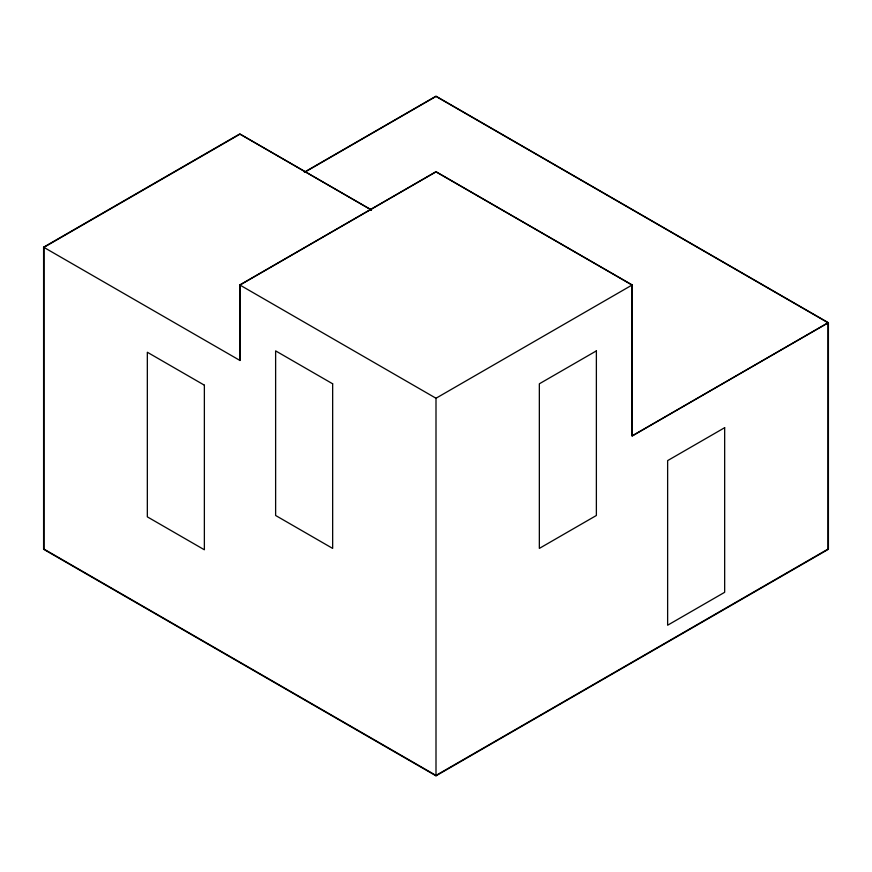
<?xml version="1.0" encoding="UTF-8"?>
<svg xmlns="http://www.w3.org/2000/svg" width="872" height="872" viewBox="0 0 872 872"><rect width="100%" height="100%" fill="white"/><g stroke="black" fill="none" stroke-linecap="round" stroke-linejoin="round"><path stroke-width="1.31" d="M304.415 172.144L436 96.171L828.4 322.727L828.4 549.273L436 775.829L43.6 549.273L43.6 247.201L239.8 133.928L371.385 209.901M304.546 172.329L436 96.432L828.008 322.76L828.008 549.088L436 775.415L43.992 549.088L43.992 247.321L239.996 134.157L371.45 210.054M239.8 360.485L239.8 284.959L436 171.686L632.2 284.959L632.2 436L828.4 322.727M239.8 284.959L436 398.242L632.2 284.959M828.008 322.76L632.004 435.924L632.004 285.035L436 171.871L239.996 285.035L239.996 360.485L43.6 247.201M436 398.199L436 775.829M596.372 350.882L539.343 383.8L539.343 548.401L596.372 515.483L596.372 350.882M724.665 427.694L667.636 460.612L667.636 625.213L724.665 592.295L724.665 427.694M332.657 383.8L275.628 350.882L275.628 515.483L332.657 548.401L332.657 383.8M204.364 385.173L147.335 352.255L147.335 516.856L204.364 549.774L204.364 385.173"/></g></svg>
